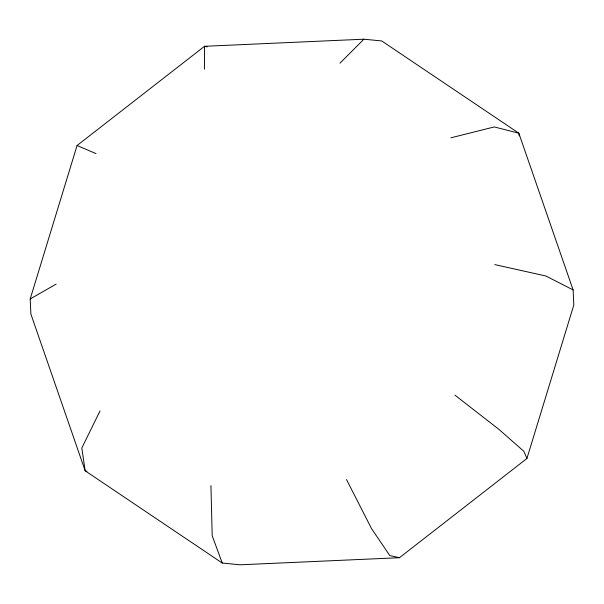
<?xml version="1.0" encoding="UTF-8"?>
<svg xmlns="http://www.w3.org/2000/svg" width="604" height="604" viewBox="0 0 604 604"><rect width="100%" height="100%" fill="white"/><g stroke="black" fill="none" stroke-linecap="round" stroke-linejoin="round"><path stroke-width="0.91" d="M204.409 69.211L204.529 46.297L363.88 39.2L381.743 40.951L518.836 133.205L573.113 289.935L573.8 305.05L526.93 458.489L399.471 557.703L240.12 564.8L222.257 563.049L85.164 470.795L30.887 314.065L30.2 298.95L77.07 145.511L204.529 46.297L207.157 46.87M100.022 410.924L81.819 448.009L85.164 470.795L86.984 471.256M339.961 63.178L363.88 39.2M30.2 298.95L56.119 284.129M450.878 137.81L494.268 126.938L518.836 133.205L519.244 135.938M399.471 557.703L389.814 555.589L371.558 528.651L346.492 479.531M494.782 264.605L545.88 275.998L573.113 289.935M77.07 145.511L95.991 153.605M454.91 395.129L499.01 429.436L523.827 451.271L526.93 458.489M222.257 563.049L212.2 535.748L210.939 485.563"/></g></svg>
